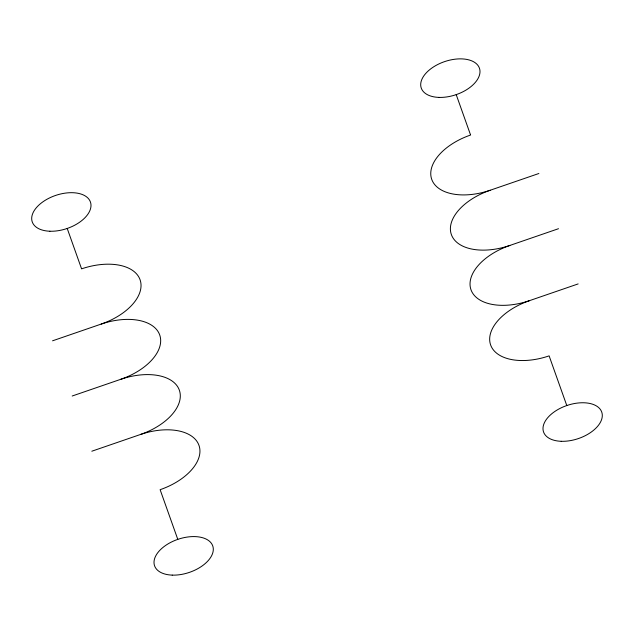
<?xml version="1.0" encoding="UTF-8"?>
<svg xmlns="http://www.w3.org/2000/svg" width="634" height="634" viewBox="0 0 634 634"><rect width="100%" height="100%" fill="white"/><g stroke="black" fill="none" stroke-linecap="round" stroke-linejoin="round"><path stroke-width="0.95" d="M52.559 340.807L101.218 324.069A51.457 29.291 -18.7 0 1 159.697 334.934A51.457 29.291 -18.7 0 1 120.848 379.275L72.197 396.012M470.579 135.034A51.457 29.291 -18.7 0 0 431.738 179.382A51.457 29.291 -18.7 0 0 490.217 190.24L538.876 173.502M490.217 190.24A51.457 29.291 -18.7 0 0 451.376 234.588A51.457 29.291 -18.7 0 0 509.847 245.453L558.506 228.708M91.827 451.218L140.486 434.48A51.457 29.291 -18.7 0 1 198.965 445.345A51.457 29.291 -18.7 0 1 160.125 489.686L177.789 539.375M509.847 245.453A51.457 29.291 -18.7 0 0 471.007 289.793A51.457 29.291 -18.7 0 0 529.485 300.659L578.145 283.913M456.211 94.624L470.42 134.574M566.788 405.546L549.115 355.864A51.457 29.291 -18.7 0 1 490.645 344.999A51.457 29.291 -18.7 0 1 529.485 300.659M67.212 228.454L81.421 268.404M120.848 379.275A51.457 29.291 -18.7 0 1 179.327 390.14A51.457 29.291 -18.7 0 1 140.486 434.48M81.58 268.864A51.457 29.291 -18.7 0 1 140.059 279.729A51.457 29.291 -18.7 0 1 101.218 324.069M561.217 441.296A30.741 17.498 -18.7 0 0 602.062 413.233A30.741 17.498 -18.7 0 0 554.679 411.569A30.741 17.498 -18.7 0 0 561.217 441.296M438.91 97.398A30.741 17.498 -18.7 0 0 479.756 69.344A30.741 17.498 -18.7 0 0 432.372 67.68A30.741 17.498 -18.7 0 0 438.91 97.398M49.912 231.228A30.741 17.498 -18.7 0 0 90.757 203.165A30.741 17.498 -18.7 0 0 43.374 201.501A30.741 17.498 -18.7 0 0 49.912 231.228M172.218 575.117A30.741 17.498 -18.7 0 0 213.064 547.063A30.741 17.498 -18.7 0 0 165.68 545.399A30.741 17.498 -18.7 0 0 172.218 575.117"/></g></svg>
